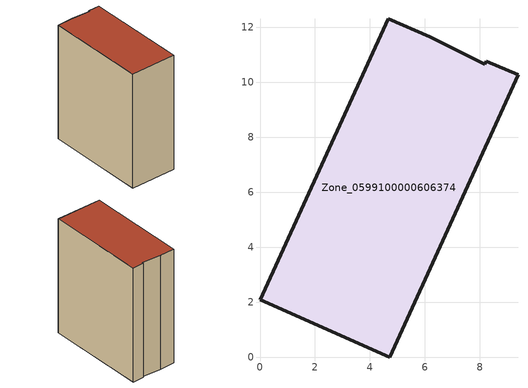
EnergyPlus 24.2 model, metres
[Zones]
Zone_0599100000606374
 floor ground (C_G): 4.72,0 0,2.09 4.67,12.31 6.18,11.66 8.19,10.66 8.23,10.78 9.39,10.28 z0
 wall outside (C_F): 0,2.09 4.72,0 9.39,10.28 8.23,10.78 8.19,10.66 6.18,11.66 4.67,12.31 0,2.09 z0:13.03
 roof outside (C_R): 8.19,10.66 6.18,11.66 4.67,12.31 0,2.09 4.72,0 9.39,10.28 8.23,10.78 z13.03
[BUILDING]
Pand.0599100000606374: North Axis=0; Terrain=City; Loads Convergence Tolerance Value=0.04; Temperature Convergence Tolerance Value=0.4; Solar Distribution=FullExterior; Maximum Number of Warmup Days=25; Minimum Number of Warmup Days=1
[Site:Location]
Rotterdam.The.Hague.AP_ZH_NLD Design_Conditions: Latitude=51.96; Longitude=4.45; Time Zone=1; Elevation=-4.5
[SITE:GROUNDTEMPERATURE:BUILDINGSURFACE]
18, 18, 18, 18, 18, 18, 18, 18, 18, 18, 18, 18
[MATERIAL] Thermal Absorptance=0.9; Solar Absorptance=0.7; Visible Absorptance=0.7
Name | Roughness | Thickness | Conductivity | Density | Specific Heat
G.TI.1946 | MediumSmooth | 0.15 | 1 | 540 | 1210
F.TI.1946 | Rough | 0.3 | 0.857143 | 1920 | 840
R.TI.1946 | MediumRough | 0.2 | 0.1 | 1500 | 1000
[CONSTRUCTION]
C_G: G.TI.1946
C_F: F.TI.1946
C_R: R.TI.1946
[ZONE]
Zone_0599100000606374: Type=1; Multiplier=1; Ceiling Height=Autocalculate; Volume=Autocalculate; Floor Area=autocalculate; Part of Total Floor Area=Yes
[ZONEINFILTRATION:DESIGNFLOWRATE]
Infil_Zone_0599100000606374: Zone or ZoneList or Space or SpaceList=Zone_0599100000606374; Schedule=AlwaysOn; Design Flow Rate Calculation Method=Flow/Area; Flow Rate per Floor Area=0.003; Constant Term Coefficient=1; Temperature Term Coefficient=0; Velocity Term Coefficient=0; Velocity Squared Term Coefficient=0
[HVACTEMPLATE:ZONE:IDEALLOADSAIRSYSTEM]
Zone_0599100000606374: Maximum Heating Supply Air Temperature=50; Minimum Cooling Supply Air Temperature=13; Maximum Heating Supply Air Humidity Ratio=0.0156; Minimum Cooling Supply Air Humidity Ratio=0.0077; Heating Limit=NoLimit; Cooling Limit=NoLimit; Dehumidification Control Type=ConstantSensibleHeatRatio; Cooling Sensible Heat Ratio=0.7; Dehumidification Setpoint=60; Humidification Control Type=None; Humidification Setpoint=30; Outdoor Air Method=None; Outdoor Air Flow Rate per Person=0.00944; Outdoor Air Flow Rate per Zone Floor Area=0; Outdoor Air Flow Rate per Zone=0; Demand Controlled Ventilation Type=None; Outdoor Air Economizer Type=NoEconomizer; Heat Recovery Type=None; Sensible Heat Recovery Effectiveness=0.7; Latent Heat Recovery Effectiveness=0.65
[ZONECONTROL:THERMOSTAT]
ThermostatControl_Zone_0599100000606374: Zone or ZoneList=Zone_0599100000606374; Control Type Schedule=DualSetpointControlType; Control 1=Thermostat_Zone_0599100000606374; Temperature Difference Between Cutout And Setpoint=0
[THERMOSTATSETPOINT:DUALSETPOINT]
Thermostat_Zone_0599100000606374: Heating Setpoint Temperature Schedule=HeatingSetpoint_Zone_0599100000606374; Cooling Setpoint Temperature Schedule=CoolingSetpoint_Zone_0599100000606374
[SCHEDULE:COMPACT]
HeatingSetpoint_Zone_0599100000606374: Through: 12/31, For: AllDays, Until: 24:00, 21
CoolingSetpoint_Zone_0599100000606374: Through: 12/31, For: AllDays, Until: 24:00, 24
DualSetpointControlType: Through: 12/31, For: AllDays, Until: 24:00, 4
AlwaysOn: Through: 12/31, For: AllDays, Until: 24:00, 1
